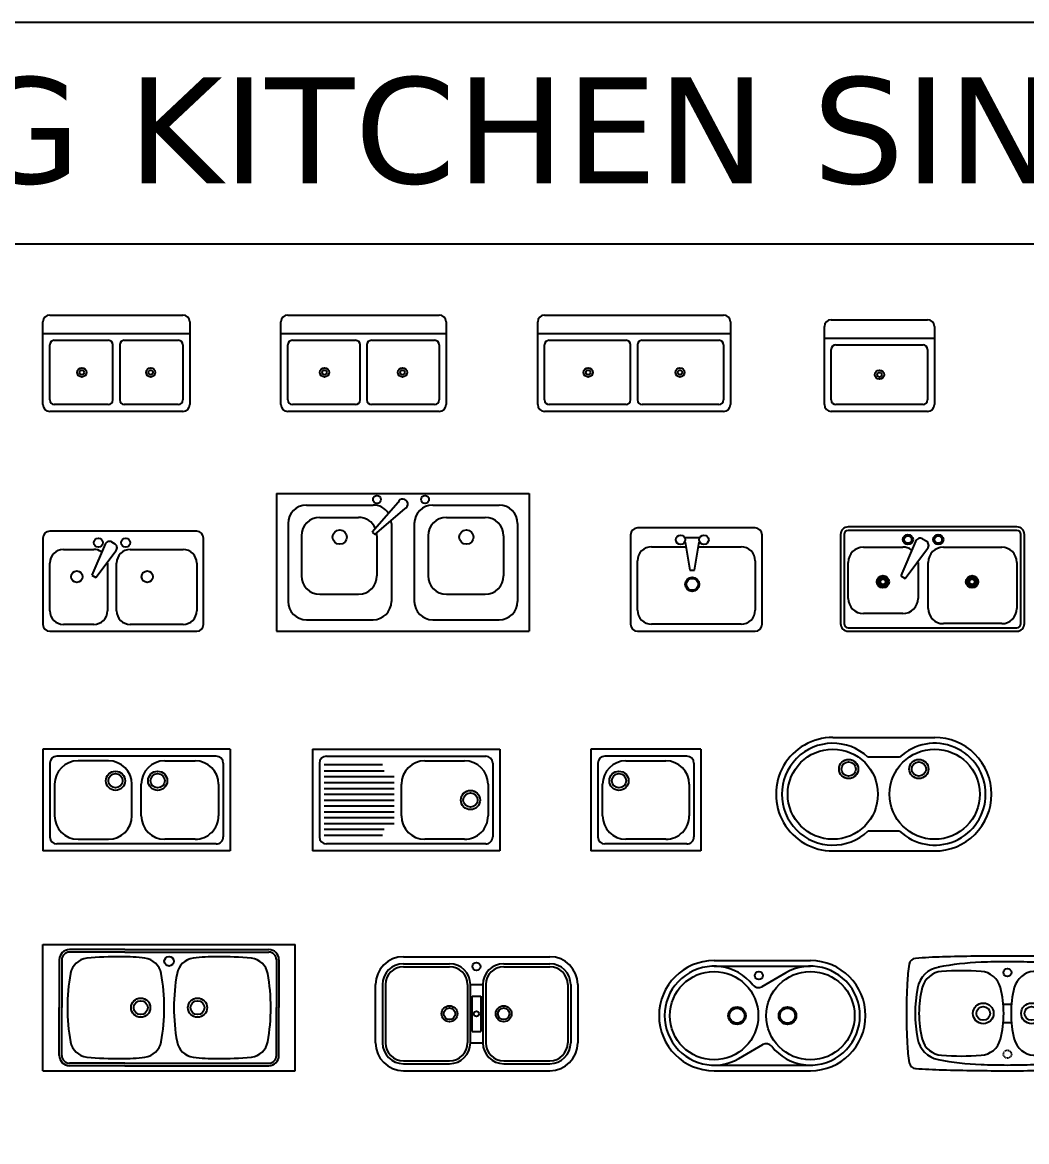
# Model space of a CAD drawing. Header units: inches. Extents: x 5220 to 5724, y 3395 to 3750.
# Drawn here: x 5401.2 to 5560.3, y 3572.8 to 3750.2 of the extents above; entities that cross this region are included whole.
import ezdxf

# ---------------------------------------------------------------- set-up
doc = ezdxf.new("R2010")
doc.units = ezdxf.units.IN
doc.header["$MEASUREMENT"] = 0
doc.linetypes.add('0', pattern=[0])
doc.linetypes.add('RAYITAS', pattern=[0.375, 0.25, -0.125])
doc.layers.add('EX-A-FLOR-FIXT', color=250, linetype='Continuous')
doc.styles.add('ATTR', font='romans.shx', dxfattribs={"width": 0.8, "height": 0.470416})
doc.styles.add('DIM_FONT', font='SIMPLEX.shx', dxfattribs={"width": 0.8})
doc.styles.get("Standard").update_dxf_attribs({"font": 'arial.ttf'})

# ---------------------------------------------------------------- blocks, each defined once
blk = doc.blocks.new('A$C564A496C')
at = {"linetype": 'ByBlock'}
for p, q in [((543.2, 450), (30.7, 450)), ((0, 419.3), (0, 30.7)), ((238.5, 409.1), (299.8, 409.1)), ((573.8, 30.7), (573.8, 419.3)), ((92, 368.2), (243.6, 368.2)), ((238.5, 388.6), (258.9, 265.9)), ((279.4, 265.9), (299.8, 388.6)), ((294.7, 368.2), (481.8, 368.2)), ((30.7, 92), (30.7, 306.8)), ((543.2, 306.8), (543.2, 92)), ((258.9, 265.9), (279.4, 265.9)), ((30.7, 0), (543.2, 0)), ((481.8, 30.7), (92, 30.7))]:
    blk.add_line(p, q, dxfattribs=at)
for centre, radius in [((218, 398.9), 20.5), ((320.3, 398.9), 20.5), ((269.1, 204.5), 30.7), ((269.1, 204.5), 25.7)]:
    blk.add_circle(centre, radius, dxfattribs=at)
for centre, radius, start, end in [((30.7, 419.3), 30.7, 90, 180), ((543.2, 419.3), 30.7, 0, 90), ((92, 306.8), 61.4, 90, 180), ((481.8, 306.8), 61.4, 0, 90), ((92, 92), 61.4, 180, 270), ((481.8, 92), 61.4, 270, 0), ((30.7, 30.7), 30.7, 180, 270), ((543.2, 30.7), 30.7, 270, 0)]:
    blk.add_arc(centre, radius, start, end, dxfattribs=at)
at = {"style": 'DIM_FONT', "width": 0.8, "flags": 9}
for tag in ['YSIZE', 'XSIZE']:
    blk.add_attdef(tag, (269.1, 450), '', height=0.5, rotation=270, dxfattribs=at)
blk = doc.blocks.new('A$C001E2F87')
at = {"linetype": 'ByBlock'}
for p, q in [((0, 406.2), (0, 29.7)), ((670.3, 436), (29.7, 436)), ((700, 29.7), (700, 406.2)), ((89.2, 356.7), (222.2, 356.7)), ((271, 378.9), (213.6, 244.2)), ((230.8, 234.3), (318.7, 351.3)), ((299.5, 389.1), (313.3, 381.1)), ((380.7, 356.7), (610.8, 356.7)), ((29.7, 89.2), (29.7, 297.2)), ((281.6, 296.5), (281.6, 89.2)), ((321.3, 89.2), (321.3, 297.2)), ((670.3, 297.2), (670.3, 89.2)), ((213.6, 244.2), (230.8, 234.3)), ((222.2, 29.7), (89.2, 29.7)), ((610.8, 29.7), (380.7, 29.7)), ((29.7, 0), (670.3, 0))]:
    blk.add_line(p, q, dxfattribs=at)
for centre, radius in [((242, 386.4), 19.8), ((360.9, 386.4), 19.8), ((147.9, 237.8), 24.8), ((455, 237.8), 24.8)]:
    blk.add_circle(centre, radius, dxfattribs=at)
for centre, radius, start, end in [((29.7, 406.2), 29.7, 90, 180), ((289.6, 371.9), 19.8, 60, 159.4623), ((670.3, 406.2), 29.7, 0, 90), ((89.2, 297.2), 59.4, 90, 180), ((222.2, 297.2), 59.4, 56.607, 90), ((303.4, 363.9), 19.8, 320.5377, 60), ((380.7, 297.2), 59.4, 90, 180), ((610.8, 297.2), 59.4, 0, 90), ((89.2, 89.2), 59.4, 180, 270), ((222.2, 89.2), 59.4, 270, 0), ((380.7, 89.2), 59.4, 180, 270), ((610.8, 89.2), 59.4, 270, 0), ((29.7, 29.7), 29.7, 180, 270), ((670.3, 29.7), 29.7, 270, 0)]:
    blk.add_arc(centre, radius, start, end, dxfattribs=at)
blk = doc.blocks.new('A$C51B36FC3')
at = {"linetype": 'ByBlock'}
for p, q in [((767.9, 454.4), (33, 454.4)), ((767.9, 439.4), (33, 439.4)), ((0, 421.4), (0, 33)), ((15, 421.4), (15, 33)), ((325.7, 391), (261.9, 241.3)), ((357.3, 402.3), (372.7, 393.4)), ((785.9, 33), (785.9, 421.4)), ((800.9, 33), (800.9, 421.4)), ((99.1, 366.3), (271.4, 366.3)), ((281, 230.3), (378.7, 360.4)), ((447.6, 366.3), (701.8, 366.3)), ((33, 143.2), (33, 300.3)), ((337.5, 299.4), (337.5, 143.2)), ((381.5, 99.1), (381.5, 300.3)), ((767.9, 300.3), (767.9, 99.1)), ((167.7, 217.2), (157.7, 218.2)), ((167.7, 213.8), (157.8, 212.7)), ((168.5, 220.9), (159, 224.1)), ((168.6, 210), (159.2, 206.6)), ((169.7, 223.8), (161, 228.6)), ((170.1, 206.9), (161.5, 201.7)), ((171.7, 226.6), (164.2, 233.2)), ((172.4, 203.8), (165.3, 196.8)), ((174.6, 229.3), (168.8, 237.4)), ((175, 201.7), (169.3, 193.4)), ((178.2, 231.2), (174.5, 240.5)), ((179.3, 199.6), (176.3, 190.1)), ((181.4, 232.2), (179.7, 242)), ((184.7, 198.8), (184.8, 188.8)), ((185.3, 232.4), (185.8, 242.4)), ((188.6, 199.3), (191.1, 189.6)), ((189.3, 231.7), (192.3, 241.3)), ((192, 200.6), (196.5, 191.7)), ((193.1, 230.1), (198.2, 238.7)), ((195.5, 202.9), (202.1, 195.4)), ((196, 227.8), (203, 235)), ((198.3, 206.1), (206.6, 200.5)), ((199, 224.1), (207.6, 229.1)), ((200.1, 209.6), (209.5, 206)), ((200.4, 221), (209.9, 224.1)), ((201, 212.9), (210.9, 211.3)), ((201.2, 216.9), (211.2, 217.6)), ((261.9, 241.3), (281, 230.3)), ((555.9, 217.2), (546, 218.2)), ((556, 213.8), (546, 212.7)), ((556.7, 220.9), (547.2, 224.1)), ((556.8, 210), (547.4, 206.6)), ((558, 223.8), (549.2, 228.6)), ((558.3, 206.9), (549.8, 201.7)), ((560, 226.6), (552.4, 233.2)), ((560.7, 203.8), (553.6, 196.8)), ((562.9, 229.3), (557.1, 237.4)), ((563.2, 201.7), (557.6, 193.4)), ((566.5, 231.2), (562.8, 240.5)), ((567.6, 199.6), (564.5, 190.1)), ((569.7, 232.2), (567.9, 242)), ((572.9, 198.8), (573.1, 188.8)), ((573.5, 232.4), (574, 242.4)), ((576.9, 199.3), (579.4, 189.6)), ((577.6, 231.7), (580.5, 241.3)), ((580.3, 200.6), (584.8, 191.7)), ((581.3, 230.1), (586.4, 238.7)), ((583.7, 202.9), (590.3, 195.4)), ((584.3, 227.8), (591.2, 235)), ((586.6, 206.1), (594.8, 200.5)), ((587.2, 224.1), (595.9, 229.1)), ((588.4, 209.6), (597.7, 206)), ((588.6, 221), (598.1, 224.1)), ((589.3, 212.9), (599.2, 211.3)), ((589.5, 216.9), (599.4, 217.6)), ((271.4, 77.1), (99.1, 77.1)), ((33, 15), (767.9, 15)), ((33, 0), (767.9, 0)), ((701.8, 33), (447.6, 33))]:
    blk.add_line(p, q, dxfattribs=at)
for centre, radius in [((293.4, 399.4), 22), ((293.4, 399.4), 16), ((425.6, 399.4), 22), ((425.6, 399.4), 16), ((184.4, 215.6), 26.8), ((184.4, 215.6), 16.8), ((184.4, 215.6), 11.8), ((572.7, 215.6), 26.8), ((572.7, 215.6), 16.8), ((572.7, 215.6), 11.8)]:
    blk.add_circle(centre, radius, dxfattribs=at)
for centre, radius, start, end in [((33, 421.4), 33, 90, 180), ((33, 421.4), 18, 90, 180), ((767.9, 421.4), 33, 0, 90), ((767.9, 421.4), 18, 0, 90), ((346.3, 383.2), 22, 60, 159.4623), ((361.7, 374.4), 22, 320.5377, 60), ((99.1, 300.3), 66.1, 90, 180), ((271.4, 300.3), 66.1, 56.607, 90), ((447.6, 300.3), 66.1, 90, 180), ((701.8, 300.3), 66.1, 0, 90), ((99.1, 143.2), 66.1, 180, 270), ((271.4, 143.2), 66.1, 270, 0), ((447.6, 99.1), 66.1, 180, 270), ((701.8, 99.1), 66.1, 270, 0), ((33, 33), 33, 180, 270), ((33, 33), 18, 180, 270), ((767.9, 33), 33, 270, 0), ((767.9, 33), 18, 270, 0)]:
    blk.add_arc(centre, radius, start, end, dxfattribs=at)
blk = doc.blocks.new("32'' Sink Double PV")
for p, q in [((-16, -4), (16, -4)), ((-0.75, -18.5), (-0.75, -6.5)), ((0.75, -6.5), (0.75, -18.5))]:
    blk.add_line(p, q)
for points in [[(-14.5, 0), (14.5, 0)], [(-16, -19.5), (-16, -1.5)], [(16, -1.5), (16, -19.5)], [(-14.5, -18.5), (-14.5, -6.5)], [(-13.5, -5.5), (-1.75, -5.5)], [(1.75, -5.5), (13.5, -5.5)], [(14.5, -6.5), (14.5, -18.5)], [(-1.75, -19.5), (-13.5, -19.5)], [(13.5, -19.5), (1.75, -19.5)], [(14.5, -21), (-14.5, -21)]]:
    blk.add_lwpolyline(points)
for centre, radius in [((-7.5, -12.5), 1), ((-7.5, -12.5), 0.5), ((7.5, -12.5), 1), ((7.5, -12.5), 0.5)]:
    blk.add_circle(centre, radius)
for centre, radius, start, end in [((-14.5, -1.5), 1.5, 90, 180), ((14.5, -1.5), 1.5, 0, 90), ((-13.5, -6.5), 1, 90, 180), ((-1.75, -6.5), 1, 0, 90), ((1.75, -6.5), 1, 90, 180), ((13.5, -6.5), 1, 0, 90), ((-14.5, -19.5), 1.5, 180, 270), ((-13.5, -18.5), 1, 180, 270), ((-1.75, -18.5), 1, 270, 0), ((1.75, -18.5), 1, 180, 270), ((13.5, -18.5), 1, 270, 0), ((14.5, -19.5), 1.5, 270, 0)]:
    blk.add_arc(centre, radius, start, end)
at = {"style": 'ATTR', "width": 0.8, "flags": 9}
blk.add_attdef('ESTCODE', (0, 0), '', height=0.0064, dxfattribs=at)
blk = doc.blocks.new("36'' Sink Double PV")
for p, q in [((-18, -4), (18, -4)), ((-0.75, -18.5), (-0.75, -6.5)), ((0.75, -6.5), (0.75, -18.5))]:
    blk.add_line(p, q)
for points in [[(-16.5, 0), (16.5, 0)], [(-18, -19.5), (-18, -1.5)], [(18, -1.5), (18, -19.5)], [(-16.5, -18.5), (-16.5, -6.5)], [(-15.5, -5.5), (-1.75, -5.5)], [(1.75, -5.5), (15.5, -5.5)], [(16.5, -6.5), (16.5, -18.5)], [(-1.75, -19.5), (-15.5, -19.5)], [(15.5, -19.5), (1.75, -19.5)], [(16.5, -21), (-16.5, -21)]]:
    blk.add_lwpolyline(points)
for centre, radius in [((-8.5, -12.5), 1), ((-8.5, -12.5), 0.5), ((8.5, -12.5), 1), ((8.5, -12.5), 0.5)]:
    blk.add_circle(centre, radius)
for centre, radius, start, end in [((-16.5, -1.5), 1.5, 90, 180), ((16.5, -1.5), 1.5, 0, 90), ((-15.5, -6.5), 1, 90, 180), ((-1.75, -6.5), 1, 0, 90), ((1.75, -6.5), 1, 90, 180), ((15.5, -6.5), 1, 0, 90), ((-16.5, -19.5), 1.5, 180, 270), ((-15.5, -18.5), 1, 180, 270), ((-1.75, -18.5), 1, 270, 0), ((1.75, -18.5), 1, 180, 270), ((15.5, -18.5), 1, 270, 0), ((16.5, -19.5), 1.5, 270, 0)]:
    blk.add_arc(centre, radius, start, end)
at = {"style": 'ATTR', "width": 0.8, "flags": 9}
blk.add_attdef('ESTCODE', (0, 0), '', height=0.0072, dxfattribs=at)
blk = doc.blocks.new("42'' Sink Double PV")
for p, q in [((-21, -4), (21, -4)), ((-0.75, -18.5), (-0.75, -6.5)), ((0.75, -6.5), (0.75, -18.5))]:
    blk.add_line(p, q)
for points in [[(-19.5, 0), (19.5, 0)], [(-21, -19.5), (-21, -1.5)], [(21, -1.5), (21, -19.5)], [(-19.5, -18.5), (-19.5, -6.5)], [(-18.5, -5.5), (-1.75, -5.5)], [(1.75, -5.5), (18.5, -5.5)], [(19.5, -6.5), (19.5, -18.5)], [(-1.75, -19.5), (-18.5, -19.5)], [(18.5, -19.5), (1.75, -19.5)], [(19.5, -21), (-19.5, -21)]]:
    blk.add_lwpolyline(points)
for centre, radius in [((-10, -12.5), 1), ((-10, -12.5), 0.5), ((10, -12.5), 1), ((10, -12.5), 0.5)]:
    blk.add_circle(centre, radius)
for centre, radius, start, end in [((-19.5, -1.5), 1.5, 90, 180), ((19.5, -1.5), 1.5, 0, 90), ((-18.5, -6.5), 1, 90, 180), ((-1.75, -6.5), 1, 0, 90), ((1.75, -6.5), 1, 90, 180), ((18.5, -6.5), 1, 0, 90), ((-19.5, -19.5), 1.5, 180, 270), ((-18.5, -18.5), 1, 180, 270), ((-1.75, -18.5), 1, 270, 0), ((1.75, -18.5), 1, 180, 270), ((18.5, -18.5), 1, 270, 0), ((19.5, -19.5), 1.5, 270, 0)]:
    blk.add_arc(centre, radius, start, end)
at = {"style": 'ATTR', "width": 0.8, "flags": 9}
blk.add_attdef('ESTCODE', (0, 0), '', height=0.0084, dxfattribs=at)
blk = doc.blocks.new("24'' Sink Single PV")
blk.add_line((-12.00001, -3.999996), (12, -3.999996))
for points in [[(-10.5, 0), (10.5, 0)], [(-12.00001, -18.499996), (-12.00001, -1.5)], [(12, -1.5), (12, -18.499996)], [(-10.5, -17.499996), (-10.5, -6.499996)], [(-9.5, -5.499996), (9.5, -5.499996)], [(10.5, -6.499996), (10.5, -17.499996)], [(9.5, -18.499996), (-9.5, -18.499996)], [(10.5, -19.999996), (-10.5, -19.999996)]]:
    blk.add_lwpolyline(points)
for radius in [1, 0.5]:
    blk.add_circle((0, -11.999996), radius)
for centre, radius, start, end in [((-10.5, -1.5), 1.5, 90, 180), ((10.5, -1.5), 1.5, 0, 90), ((-9.5, -6.499996), 1, 90, 180), ((9.5, -6.499996), 1, 0, 90), ((-10.5, -18.499996), 1.5, 180, 270), ((-9.5, -17.499996), 1, 180, 270), ((9.5, -17.499996), 1, 270, 0), ((10.5, -18.499996), 1.5, 270, 0)]:
    blk.add_arc(centre, radius, start, end)
at = {"style": 'ATTR', "width": 0.8, "flags": 9}
blk.add_attdef('ESTCODE', (0, 0), '', height=0.0048, dxfattribs=at)
blk = doc.blocks.new('A$C7F693D8B')
at = {"linetype": '0'}
for p, q in [((1.12, 0.609), (0, 0.609)), ((0, 0.609), (0, 0)), ((1.12, 0.609), (1.12, 0)), ((1.036, 0.567), (0.084, 0.567)), ((0.392, 0.539), (0.21, 0.539)), ((0.728, 0.539), (0.91, 0.539)), ((0.042, 0.525), (0.042, 0.084)), ((1.078, 0.525), (1.078, 0.084)), ((0.07, 0.399), (0.07, 0.21)), ((0.532, 0.21), (0.532, 0.399)), ((0.588, 0.21), (0.588, 0.399)), ((1.05, 0.399), (1.05, 0.21)), ((0.21, 0.07), (0.392, 0.07)), ((0.91, 0.07), (0.728, 0.07)), ((1.036, 0.042), (0.084, 0.042)), ((1.12, 0), (0, 0))]:
    blk.add_line(p, q, dxfattribs=at)
for centre, radius in [((0.434, 0.42), 0.0574), ((0.686, 0.42), 0.0574), ((0.434, 0.42), 0.0427), ((0.686, 0.42), 0.0427)]:
    blk.add_circle(centre, radius, dxfattribs=at)
for centre, radius, start, end in [((0.084, 0.525), 0.042, 90, 180), ((0.21, 0.399), 0.14, 90, 180), ((0.392, 0.399), 0.14, 0, 90), ((0.728, 0.399), 0.14, 90, 180), ((0.91, 0.399), 0.14, 0, 90), ((1.036, 0.525), 0.042, 0, 90), ((0.21, 0.21), 0.14, 180, 270), ((0.392, 0.21), 0.14, 270, 0), ((0.728, 0.21), 0.14, 180, 270), ((0.91, 0.21), 0.14, 270, 0.00001), ((0.084, 0.084), 0.042, 180, 270), ((1.036, 0.084), 0.042, 270, 0.00001)]:
    blk.add_arc(centre, radius, start, end, dxfattribs=at)
blk = doc.blocks.new('A$C350F4511')
at = {"xscale": 729, "yscale": 729, "zscale": 729}
blk.add_blockref('A$C7F693D8B', (0, 0), dxfattribs=at)
blk = doc.blocks.new('A$C56104318')
at = {"linetype": '0'}
for p, q in [((0, 0.609), (1.12, 0.609)), ((0, 0.609), (0, 0)), ((1.12, 0.609), (1.12, 0)), ((0.084, 0.567), (1.036, 0.567)), ((0.672, 0.539), (0.91, 0.539)), ((0.042, 0.525), (0.042, 0.084)), ((0.42, 0.5145), (0.07, 0.5145)), ((0.07, 0.4795), (0.4294, 0.4795)), ((1.078, 0.525), (1.078, 0.084)), ((0.07, 0.4445), (0.49, 0.4445)), ((0.07, 0.4095), (0.49, 0.4095)), ((0.07, 0.3745), (0.49, 0.3745)), ((0.07, 0.3395), (0.49, 0.3395)), ((0.532, 0.21), (0.532, 0.399)), ((1.05, 0.399), (1.05, 0.21)), ((0.07, 0.3045), (0.49, 0.3045)), ((0.07, 0.2695), (0.49, 0.2695)), ((0.07, 0.2345), (0.49, 0.2345)), ((0.07, 0.1995), (0.49, 0.1995)), ((0.07, 0.1645), (0.4898, 0.1645)), ((0.07, 0.1295), (0.4294, 0.1295)), ((0.07, 0.0945), (0.42, 0.0945)), ((0.91, 0.07), (0.672, 0.07)), ((1.036, 0.042), (0.084, 0.042)), ((1.12, 0), (0, 0))]:
    blk.add_line(p, q, dxfattribs=at)
for radius in [0.0574, 0.0427]:
    blk.add_circle((0.945, 0.3045), radius, dxfattribs=at)
for centre, radius, start, end in [((0.084, 0.525), 0.042, 90, 180), ((0.672, 0.399), 0.14, 90, 180), ((0.91, 0.399), 0.14, 0, 90), ((1.036, 0.525), 0.042, 0, 90), ((0.672, 0.21), 0.14, 180, 270), ((0.91, 0.21), 0.14, 270, 0.00001), ((0.084, 0.084), 0.042, 180, 270), ((1.036, 0.084), 0.042, 270, 0.00001)]:
    blk.add_arc(centre, radius, start, end, dxfattribs=at)
blk = doc.blocks.new('A$C559B0E78')
at = {"xscale": 729, "yscale": 729, "zscale": 729}
blk.add_blockref('A$C56104318', (0, 0), dxfattribs=at)
blk = doc.blocks.new('A$C29F65D58')
at = {"linetype": '0'}
for p, q in [((0, 0.609), (0, 0)), ((0.658, 0.609), (0, 0.609)), ((0.658, 0.609), (0.658, 0)), ((0.574, 0.567), (0.084, 0.567)), ((0.21, 0.539), (0.448, 0.539)), ((0.042, 0.525), (0.042, 0.084)), ((0.616, 0.525), (0.616, 0.084)), ((0.07, 0.21), (0.07, 0.399)), ((0.588, 0.399), (0.588, 0.21)), ((0.448, 0.07), (0.21, 0.07)), ((0.574, 0.042), (0.084, 0.042)), ((0.658, 0), (0, 0))]:
    blk.add_line(p, q, dxfattribs=at)
for radius in [0.0574, 0.0427]:
    blk.add_circle((0.168, 0.42), radius, dxfattribs=at)
for centre, radius, start, end in [((0.084, 0.525), 0.042, 90, 180), ((0.21, 0.399), 0.14, 90, 180), ((0.448, 0.399), 0.14, 0, 90), ((0.574, 0.525), 0.042, 0, 90), ((0.21, 0.21), 0.14, 180, 270), ((0.448, 0.21), 0.14, 270, 0.00001), ((0.084, 0.084), 0.042, 180, 270), ((0.574, 0.084), 0.042, 270, 0.00001)]:
    blk.add_arc(centre, radius, start, end, dxfattribs=at)
blk = doc.blocks.new('A$C01CC7D1F')
at = {"xscale": 729, "yscale": 729, "zscale": 729}
blk.add_blockref('A$C29F65D58', (0, 0), dxfattribs=at)
blk = doc.blocks.new('A$C388C436D')
at = {"linetype": '0'}
for p, q in [((0.3395, 0.679), (0.3396, 0.679)), ((0.3396, 0.679), (0.9483, 0.679)), ((0.9483, 0.679), (0.9485, 0.679)), ((0.7385, 0.56), (0.5495, 0.56)), ((0.5976, 0.119), (0.5495, 0.119)), ((0.7385, 0.119), (0.5976, 0.119)), ((0.3395, 0), (0.3396, 0)), ((0.3396, 0), (0.9483, 0)), ((0.9483, 0), (0.9485, 0))]:
    blk.add_line(p, q, dxfattribs=at)
for centre, radius in [((0.3395, 0.3395), 0.2695), ((0.9485, 0.3395), 0.2695), ((0.434, 0.49), 0.0574), ((0.854, 0.49), 0.0574), ((0.434, 0.49), 0.0427), ((0.854, 0.49), 0.0427)]:
    blk.add_circle(centre, radius, dxfattribs=at)
for centre, radius, start, end in [((0.3395, 0.3395), 0.3395, 89.9744, 270.026), ((0.9485, 0.3395), 0.3395, 0, 90.0256), ((0.3395, 0.3395), 0.3045, 46.3972, 313.603), ((0.9485, 0.3395), 0.3045, 0, 133.603), ((0.9485, 0.3395), 0.3045, 226.397, 0.00001), ((0.9485, 0.3395), 0.3395, 269.974, 0.00001)]:
    blk.add_arc(centre, radius, start, end, dxfattribs=at)
blk = doc.blocks.new('A$C32005E2C')
at = {"xscale": 729, "yscale": 729, "zscale": 729}
blk.add_blockref('A$C388C436D', (0, 0), dxfattribs=at)
blk = doc.blocks.new('A$C4ACA465A')
for p, q in [((0, 600), (0, 0)), ((0, 600), (1100, 600)), ((1100, 600), (1100, 0)), ((130, 550), (420, 550)), ((529, 560.9), (416.4, 432)), ((680, 550), (970, 550)), ((188.1, 496.1), (357.3, 496.1)), ((427.9, 420.9), (558.9, 534.2)), ((740, 496.1), (909.1, 496.1)), ((50, 470), (50, 130)), ((500, 470), (500, 130)), ((600, 470), (600, 130)), ((1050, 470), (1050, 130)), ((108.1, 416.1), (108.1, 241.4)), ((416.4, 432), (427.9, 420.9)), ((437.3, 416.1), (437.3, 241.4)), ((660, 416.1), (660, 241.4)), ((989.1, 416.1), (989.1, 241.4)), ((188.1, 161.4), (357.3, 161.4)), ((740, 161.4), (909.1, 161.4)), ((130, 50), (420, 50)), ((680, 50), (970, 50)), ((0, 0), (1100, 0))]:
    blk.add_line(p, q)
for centre, radius in [((437.2, 574.4), 17.2), ((646.7, 574.4), 17.2), ((275, 410.3), 31.1), ((826.9, 410.3), 31.1)]:
    blk.add_circle(centre, radius)
for centre, radius, start, end in [((130, 470), 80, 90, 180), ((420, 470), 80, 32.6633, 90), ((549.8, 554.1), 21.9, 294.4719, 162.1402), ((680, 470), 80, 90, 180), ((970, 470), 80, 0, 90), ((188.1, 416.1), 80, 90, 180), ((357.3, 416.1), 80, 23.6053, 90), ((740, 416.1), 80, 90, 180), ((909.1, 416.1), 80, 0, 90), ((420, 470), 80, 0, 8.948), ((357.3, 416.1), 80, 0, 8.7069), ((188.1, 241.4), 80, 180, 270), ((357.3, 241.4), 80, 270, 0), ((740, 241.4), 80, 180, 270), ((909.1, 241.4), 80, 270, 0), ((130, 130), 80, 180, 270), ((420, 130), 80, 270, 0), ((680, 130), 80, 180, 270), ((970, 130), 80, 270, 0)]:
    blk.add_arc(centre, radius, start, end)
blk = doc.blocks.new('A$C60B518BD')
for p, q in [((0, 550), (1100, 550)), ((0, 0), (0, 550)), ((1100, 0), (1100, 550)), ((357.5, 528), (115.5, 528)), ((357.5, 517), (115.5, 517)), ((357.5, 528), (984.5, 528)), ((357.5, 517), (984.5, 517)), ((71.5, 484), (71.5, 275)), ((82.5, 484), (82.5, 275)), ((1017.5, 484), (1017.5, 275)), ((1028.5, 484), (1028.5, 275)), ((71.5, 66), (71.5, 275)), ((82.5, 66), (82.5, 275)), ((1017.5, 66), (1017.5, 275)), ((1028.5, 66), (1028.5, 275)), ((357.5, 33), (115.5, 33)), ((357.5, 22), (115.5, 22)), ((357.5, 33), (984.5, 33)), ((357.5, 22), (984.5, 22)), ((0, 0), (1100, 0))]:
    blk.add_line(p, q)
for centre, radius in [((550, 477.4), 20.9), ((426.3, 275), 41.8), ((426.3, 275), 30.3), ((673.8, 275), 41.8), ((673.8, 275), 30.3)]:
    blk.add_circle(centre, radius)
for centre, radius, start, end in [((115.5, 484), 44, 90, 180), ((115.5, 484), 33, 90, 180), ((201.4, 408.8), 82.5, 97.23, 169.6188), ((341, -1220.9), 1718.1, 89.9987, 95.0083), ((341, -327.8), 825, 82.77, 90), ((434.5, 408.8), 82.5, 10.3812, 82.77), ((665.6, 408.8), 82.5, 97.23, 169.6188), ((759, -327.8), 825, 90, 97.23), ((759.1, -1220.9), 1718.1, 84.9917, 90.0013), ((898.7, 408.8), 82.5, 10.3812, 82.77), ((984.5, 484), 44, 0, 90), ((984.5, 484), 33, 0, 90), ((931.7, 275), 825, 169.6188, 180), ((-295.9, 275), 825, 0, 10.3812), ((1396, 275), 825, 169.6188, 180), ((168.3, 275), 825, 0, 10.3812), ((931.7, 275), 825, 180, 190.3812), ((-295.9, 275), 825, 349.6188, 0), ((1396, 275), 825, 180, 190.3812), ((168.3, 275), 825, 349.6188, 0), ((201.4, 141.2), 82.5, 190.3812, 262.77), ((434.5, 141.2), 82.5, 277.23, 349.6188), ((665.6, 141.2), 82.5, 190.3812, 262.77), ((898.7, 141.2), 82.5, 277.23, 349.6188), ((115.5, 66), 44, 180, 270), ((115.5, 66), 33, 180, 270), ((341, 1771), 1718.1, 264.9917, 270.0013), ((341, 877.8), 825, 270, 277.23), ((759, 877.8), 825, 262.77, 270), ((759.1, 1771), 1718.1, 269.9987, 275.0083), ((984.5, 66), 44, 270, 0), ((984.5, 66), 33, 270, 0)]:
    blk.add_arc(centre, radius, start, end)
blk = doc.blocks.new('A$C2ECC4A2D')
for p, q in [((121.5, 497), (759.5, 497)), ((121.5, 466.5), (322.5, 466.5)), ((121.5, 453.5), (322.5, 453.5)), ((558.5, 466.5), (759.5, 466.5)), ((558.5, 453.5), (759.5, 453.5)), ((0, 121.5), (0, 375.5)), ((30.5, 375.5), (30.5, 121.5)), ((43.5, 375.5), (43.5, 121.5)), ((400.5, 375.5), (400.5, 121.5)), ((413.5, 375.5), (467.5, 375.5)), ((413.5, 121.5), (413.5, 375.5)), ((467.5, 375.5), (467.5, 121.5)), ((480.5, 375.5), (480.5, 121.5)), ((837.5, 375.5), (837.5, 121.5)), ((850.5, 375.5), (850.5, 121.5)), ((881, 375.5), (881, 121.5)), ((421.5, 325.5), (459.5, 325.5)), ((421.5, 171.5), (421.5, 325.5)), ((459.5, 325.5), (459.5, 171.5)), ((421.5, 171.5), (459.5, 171.5)), ((413.5, 121.5), (467.5, 121.5)), ((121.5, 43.5), (322.5, 43.5)), ((121.5, 30.5), (322.5, 30.5)), ((558.5, 43.5), (759.5, 43.5)), ((558.5, 30.5), (759.5, 30.5)), ((121.5, 0), (759.5, 0))]:
    blk.add_line(p, q)
for centre, radius in [((439.4, 454.5), 17.3), ((322.5, 248.5), 34.6), ((322.5, 248.5), 34.6), ((322.5, 248.5), 25), ((322.5, 248.5), 25), ((439.5, 248), 11.7), ((558.5, 248.5), 34.6), ((558.5, 248.5), 25)]:
    blk.add_circle(centre, radius)
for centre, radius, start, end in [((121.5, 375.5), 121.5, 90, 180), ((759.5, 375.5), 121.5, 0, 90), ((121.5, 375.5), 91, 90, 180), ((121.5, 375.5), 78, 90, 180), ((322.5, 375.5), 91, 0, 90), ((322.5, 375.5), 78, 0, 90), ((558.5, 375.5), 91, 90, 180), ((558.5, 375.5), 78, 90, 180), ((759.5, 375.5), 91, 0, 90), ((759.5, 375.5), 78, 0, 90), ((121.5, 121.5), 121.5, 180, 270), ((121.5, 121.5), 91, 180, 270), ((121.5, 121.5), 78, 180, 270), ((322.5, 121.5), 91, 270, 0), ((322.5, 121.5), 78, 270, 0), ((558.5, 121.5), 91, 180, 270), ((558.5, 121.5), 78, 180, 270), ((759.5, 121.5), 91, 270, 0), ((759.5, 121.5), 78, 270, 0), ((759.5, 121.5), 121.5, 270, 0)]:
    blk.add_arc(centre, radius, start, end)
blk = doc.blocks.new('A$C17956F2A')
for p, q in [((240, 480), (660, 480)), ((240, 455.5), (660, 455.5)), ((552.2, 426.6), (447.6, 366.2)), ((347.7, 53.4), (452.4, 113.8)), ((240, 24.5), (660, 24.5)), ((240, 0), (660, 0))]:
    blk.add_line(p, q)
for centre, radius in [((240, 240), 192.5), ((435, 415), 17.5), ((660, 240), 192.5), ((340, 240), 38), ((340, 240), 32.8), ((560, 240), 38), ((560, 240), 32.8)]:
    blk.add_circle(centre, radius)
for centre, radius, start, end in [((240, 240), 240, 90, 270), ((240, 240), 215.5, 38.3143, 300), ((660, 240), 215.5, 218.3143, 120), ((660, 240), 240, 270, 90), ((432.6, 392.2), 30, 218.3143, 300), ((467.4, 87.8), 30, 38.3143, 120)]:
    blk.add_arc(centre, radius, start, end)
blk = doc.blocks.new('A$C5B623280')
for p, q in [((424, 290), (456, 290)), ((424, 210), (456, 210))]:
    blk.add_line(p, q)
for centre, radius in [((440, 428), 17.5), ((335, 250), 45), ((545, 250), 45), ((335, 250), 30), ((545, 250), 30)]:
    blk.add_circle(centre, radius)
at = {"linetype": 'RAYITAS'}
blk.add_circle((440, 72), 17.5, dxfattribs=at)
for centre, radius, start, end in [((42, 460), 30, 94.3137, 170.679), ((227.8, -2003), 2500, 91.6214, 94.3137), ((440, -9500), 10000, 90, 91.62141), ((440, -9500), 10000, 88.37859, 90), ((652.2, -2003), 2500, 85.6863, 88.3786), ((838, 460), 30, 9.321, 90), ((752.5, 343.4), 750, 170.679, 176.9411), ((160.2, 339), 114, 98.8901, 169.4341), ((371.2, -726.3), 1200, 92.1918, 101.2001), ((440, -2525), 3000, 90, 92.1918), ((440, -2525), 3000, 87.8082, 90), ((508.8, -726.3), 1200, 78.7999, 87.8082), ((719.8, 339), 114, 10.5659, 78.7999), ((127.5, 343.4), 750, 3.0589, 9.321), ((160.2, 339), 94, 94.1077, 165.4856), ((239.4, -764.2), 1200, 85.8923, 94.1077), ((318.7, 339), 94, 14.5144, 85.8923), ((561.3, 339), 94, 94.1077, 165.4856), ((640.6, -764.2), 1200, 85.8923, 94.1077), ((719.8, 339), 94, 14.5144, 85.8923), ((2500, 250), 2500, 176.9411, 180), ((638, 250), 600, 169.4454, 190.5546), ((504, 250), 449.1, 165.4856, 180), ((-25.1, 250), 449.1, 0, 14.5144), ((905.1, 250), 449.1, 165.4856, 180), ((376, 250), 449.1, 0, 14.5144), ((242, 250), 600, 349.4454, 10.5546), ((-1620, 250), 2500, 0, 3.0589), ((2500, 250), 2500, 180, 183.0589), ((504, 250), 449.1, 180, 194.5144), ((-25.1, 250), 449.1, 345.4856, 0), ((905.1, 250), 449.1, 180, 194.5144), ((376, 250), 449.1, 345.4856, 0), ((-1620, 250), 2500, 356.9411, 0), ((752.5, 156.6), 750, 183.0589, 189.321), ((160.2, 161), 114, 190.5659, 258.7999), ((160.2, 161), 94, 194.5144, 265.8923), ((318.7, 161), 94, 274.1077, 345.4856), ((561.3, 161), 94, 194.5144, 265.8923), ((719.8, 161), 94, 274.1077, 345.4856), ((719.8, 161), 114, 281.2001, 349.4341), ((127.5, 156.6), 750, 350.679, 356.9411), ((371.2, 1226.3), 1200, 258.7999, 267.8082), ((239.4, 1264.2), 1200, 265.8923, 274.1077), ((640.6, 1264.2), 1200, 265.8923, 274.1077), ((508.8, 1226.3), 1200, 272.1918, 281.2001), ((42, 40), 30, 189.321, 270), ((227.8, 2503), 2500, 265.6863, 268.3786), ((440, 10000), 10000, 268.37859, 270), ((440, 3025), 3000, 267.8082, 270), ((440, 3025), 3000, 270, 272.1918), ((440, 10000), 10000, 270, 271.62141), ((652.2, 2503), 2500, 271.6214, 274.3137), ((838, 40), 30, 270, 350.679)]:
    blk.add_arc(centre, radius, start, end)

msp = doc.modelspace()

# ---------------------------------------------------------------- linework, layer by layer
at = {"linetype": 'Continuous'}
for points in [[(5723.78, 3750.19), (5219.55, 3750.19), (5219.55, 3395.4), (5723.78, 3395.4), (5723.78, 3750.19), (5219.55, 3750.19)], [(5219.55, 3715.08), (5723.78, 3715.08)]]:
    msp.add_lwpolyline(points, dxfattribs=at)

# ---------------------------------------------------------------- block references
at = {"layer": 'EX-A-FLOR-FIXT'}
for name, p, xscale, yscale, zscale in [("32'' Sink Double PV", (5416.05, 3703.8), 0.7272727272727273, 0.7272727272727273, 0.7272727272727273), ("36'' Sink Double PV", (5455.22, 3703.8), 0.7272727272727273, 0.7272727272727273, 0.7272727272727273), ("42'' Sink Double PV", (5498.1, 3703.8), 0.7272727272727273, 0.7272727272727273, 0.7272727272727273), ("24'' Sink Single PV", (5536.98, 3703.07), 0.7272727272727273, 0.7272727272727273, 0.7272727272727273), ('A$C4ACA465A', (5441.46, 3653.69), 0.03636363636363636, 0.03636363636363636, 0.03636363636363636), ('A$C001E2F87', (5404.42, 3653.69), 0.03636363636363636, 0.03636363636363636, 0.03636363636363636), ('A$C564A496C', (5497.53, 3653.69), 0.03636363636363636, 0.03636363636363636, 0.03636363636363636), ('A$C51B36FC3', (5530.83, 3653.69), 0.03636363636363636, 0.03636363636363636, 0.03636363636363636), ('A$C32005E2C', (5520.59, 3618.86), 0.03636363636363636, 0.03636363636363636, 0.03636363636363636), ('A$C350F4511', (5404.42, 3618.86), 0.03636363636363636, 0.03636363636363636, 0.03636363636363636), ('A$C559B0E78', (5447.12, 3618.86), 0.03636363636363636, 0.03636363636363636, 0.03636363636363636), ('A$C01CC7D1F', (5491.25, 3618.86), 0.03636363636363636, 0.03636363636363636, 0.03636363636363636), ('A$C60B518BD', (5404.42, 3584.03), 0.03636363636363636, 0.03636363636363636, 0.03636363636363636), ('A$C2ECC4A2D', (5457.13, 3584.03), 0.03636363636363636, 0.03636363636363636, 0.03636363636363636), ('A$C17956F2A', (5502.05, 3584.03), 0.03636363636363636, 0.03636363636363636, 0.03636363636363636), ('A$C5B623280', (5541.25, 3584.03), 0.03636363636363636, 0.03636363636363636, 0.03636363636363636)]:
    msp.add_blockref(name, p, dxfattribs=dict(at, xscale=xscale, yscale=yscale, zscale=zscale))

# ---------------------------------------------------------------- texts
at = {"insert": (5302.72, 3741.49), "char_height": 16.8, "attachment_point": 1}
msp.add_mtext_dynamic_manual_height_columns('{\\fVerdana|b0|i0|c0|p34;EXISTING KITCHEN SINKS}', width=370.2987, gutter_width=1.09, heights=[0], dxfattribs=at)

doc.saveas('drawing.dxf')
